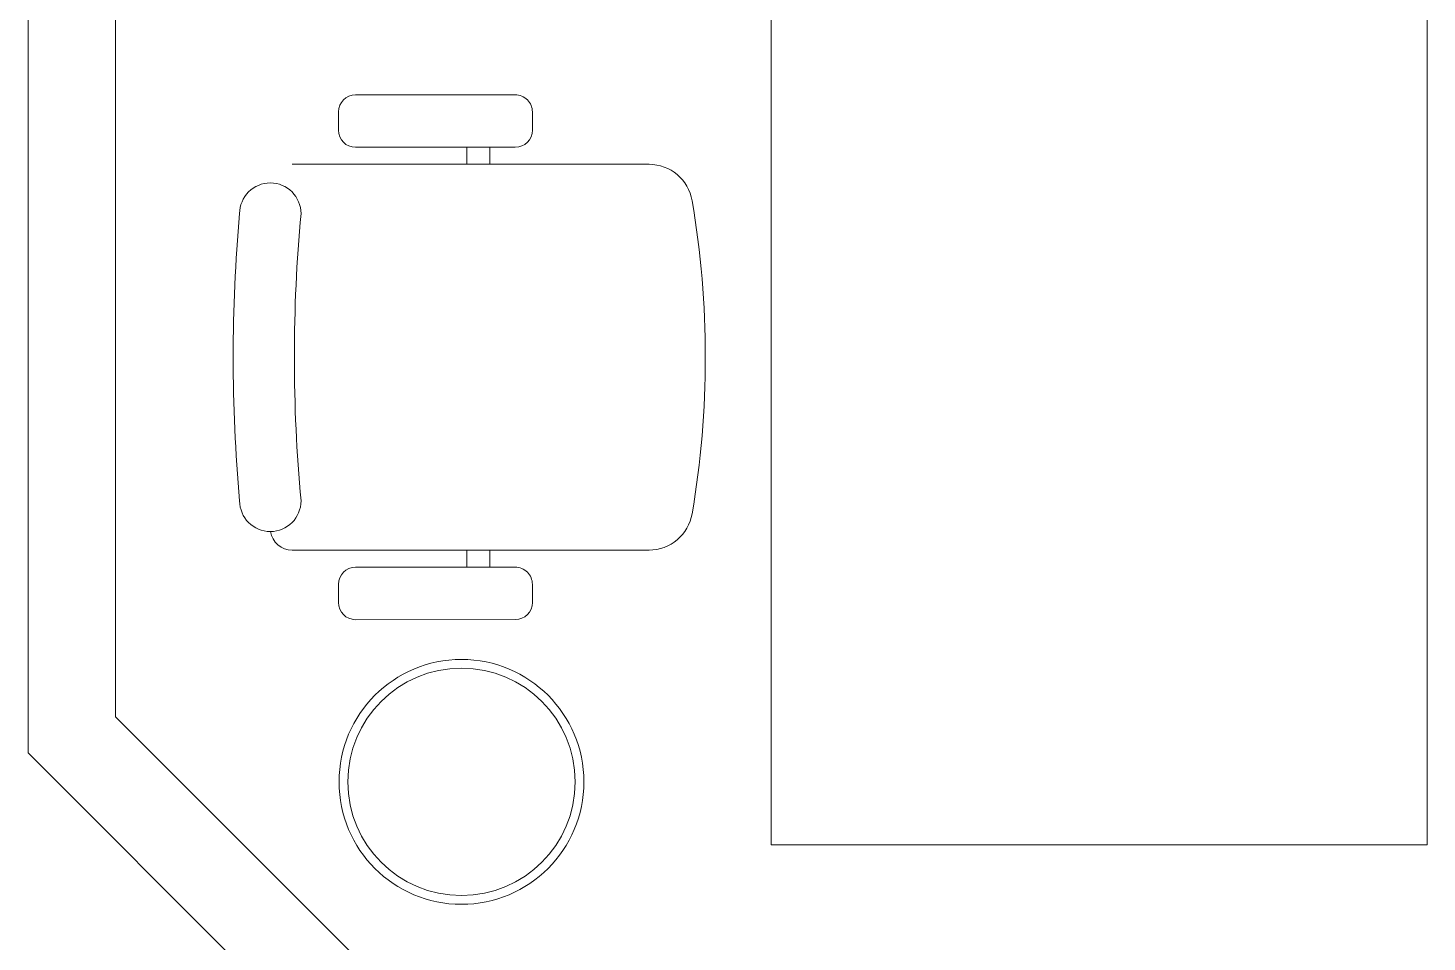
# Model space of a CAD drawing. Header units: millimetres. Extents: x -160614 to 59925, y -157025 to 0.
# Drawn here: x -56922 to -55322, y -102989 to -101944 of the extents above; entities that cross this region are included whole.
import ezdxf

# ---------------------------------------------------------------- set-up
doc = ezdxf.new("R2010")
doc.units = ezdxf.units.MM
doc.header["$LTSCALE"] = 8
doc.layers.get('0').update_dxf_attribs({"color": 9, "lineweight": 5})
for name, color, linetype, lineweight in [('72_EGR_EQP_TAG', 9, 'Continuous', 5), ('LOADING', 9, 'Continuous', 5), ('NEW Wall', 9, 'Continuous', 5), ('Walls', 9, 'Continuous', 5)]:
    doc.layers.add(name, color=color, linetype=linetype, lineweight=lineweight)
doc.layers.get('0').off()
doc.layers.get('0').freeze()

# ---------------------------------------------------------------- blocks, each defined once
blk = doc.blocks.new('WM00001-P')
at = {"layer": 'LOADING'}
for radius in [0.14, 0.13]:
    blk.add_circle((0, 0), radius, dxfattribs=at)
blk = doc.blocks.new('*X17')
for p, q in [((5, 3), (5, 3)), ((5, 3), (5, 3)), ((5, 3), (5, 3)), ((5, 3), (5, 3)), ((5, 3), (5, 3)), ((5, 3), (5, 3)), ((5, 3), (5, 3)), ((5, 3), (5, 3)), ((5, 3), (5, 3)), ((5, 3), (5, 3)), ((5, 3), (5, 3)), ((5, 3), (5, 3)), ((5, 3), (5, 3)), ((5, 3), (5, 3)), ((5, 3), (5, 3)), ((5, 3), (5, 3)), ((5, 3), (5, 3)), ((5, 3), (5, 3)), ((5, 3), (5, 3)), ((5, 3), (5, 3)), ((5, 3), (5, 3)), ((5, 3), (5, 3)), ((5, 3), (5, 3)), ((5, 3), (5, 3)), ((5, 3), (5, 3)), ((5, 3), (5, 3)), ((5, 3), (5, 3)), ((5, 3), (5, 3)), ((5, 3), (5, 3)), ((5, 3), (5, 3)), ((5, 3), (5, 3)), ((5, 3), (5, 3)), ((5, 3), (5, 3)), ((5, 3), (5, 3)), ((5, 3), (5, 3)), ((5, 3), (5, 3)), ((5, 3), (5, 3)), ((5, 3), (5, 3)), ((5, 3), (5, 3)), ((5, 3), (5, 3)), ((5, 3), (5, 3)), ((5, 3), (5, 3)), ((5, 3), (5, 3)), ((5, 3), (5, 3)), ((5, 3), (5, 3)), ((5, 3), (5, 3)), ((5, 3), (5, 3)), ((5, 3), (5, 3)), ((5, 3), (5, 3)), ((5, 3), (5, 3)), ((5, 3), (5, 3)), ((5, 3), (5, 3)), ((5, 3), (5, 3)), ((5, 3), (5, 3)), ((5, 3), (5, 3)), ((5, 3), (5, 3)), ((5, 3), (5, 3)), ((5, 3), (5, 3)), ((5, 3), (5, 3)), ((5, 3), (5, 3)), ((5, 3), (5, 3)), ((5, 3), (5, 3)), ((5, 3), (5, 3)), ((5, 3), (5, 3)), ((5, 3), (5, 3)), ((5, 3), (5, 3)), ((6, 3), (5, 3)), ((5, 3), (5, 3)), ((6, 3), (5, 3)), ((5, 3), (5, 3)), ((6, 3), (5, 3)), ((5, 3), (5, 3)), ((6, 3), (5, 3)), ((5, 3), (5, 3)), ((5, 3), (5, 3)), ((5, 3), (5, 3)), ((5, 3), (5, 3)), ((5, 3), (5, 3)), ((5, 3), (5, 3)), ((5, 3), (5, 3)), ((5, 3), (5, 3)), ((5, 3), (5, 3)), ((5, 3), (5, 3)), ((5, 3), (5, 3)), ((5, 3), (5, 3)), ((5, 3), (5, 3)), ((5, 3), (5, 3)), ((5, 3), (5, 3)), ((5, 3), (5, 3)), ((5, 3), (5, 3)), ((5, 3), (5, 3)), ((5, 3), (5, 3)), ((5, 3), (5, 3)), ((5, 3), (5, 3)), ((5, 3), (5, 3)), ((5, 3), (5, 3)), ((6, 3), (6, 3)), ((6, 3), (6, 3)), ((6, 3), (6, 3)), ((6, 3), (6, 3)), ((6, 3), (6, 3)), ((6, 3), (6, 3)), ((6, 3), (6, 3)), ((6, 3), (6, 3)), ((6, 3), (6, 3)), ((6, 3), (6, 3)), ((6, 3), (6, 3)), ((6, 3), (6, 3)), ((6, 3), (6, 3)), ((6, 3), (6, 3)), ((6, 3), (6, 3)), ((6, 3), (6, 3)), ((6, 3), (6, 3)), ((6, 3), (6, 3)), ((6, 3), (6, 3)), ((6, 3), (6, 3)), ((6, 3), (6, 3)), ((6, 3), (6, 3)), ((6, 3), (6, 3)), ((6, 3), (6, 3)), ((6, 3), (6, 3)), ((6, 3), (6, 3)), ((6, 3), (6, 3)), ((6, 3), (6, 3)), ((6, 3), (6, 3)), ((6, 3), (6, 3)), ((6, 3), (6, 3)), ((6, 3), (6, 3)), ((6, 3), (6, 3)), ((6, 3), (6, 3)), ((6, 3), (6, 3)), ((6, 3), (6, 3)), ((6, 3), (6, 3)), ((6, 3), (6, 3)), ((6, 3), (6, 3)), ((6, 3), (6, 3)), ((6, 3), (6, 3)), ((6, 3), (6, 3)), ((6, 3), (6, 3)), ((6, 3), (6, 3)), ((6, 3), (6, 3)), ((6, 3), (6, 3)), ((6, 3), (6, 3)), ((6, 3), (6, 3)), ((6, 3), (6, 3)), ((6, 3), (6, 3)), ((6, 3), (6, 3)), ((6, 3), (6, 3)), ((6, 3), (6, 3)), ((6, 3), (6, 3)), ((6, 3), (6, 3)), ((6, 3), (6, 3)), ((6, 3), (6, 3)), ((6, 3), (6, 3)), ((6, 3), (6, 3)), ((6, 3), (6, 3)), ((6, 3), (6, 3)), ((6, 3), (6, 3)), ((6, 3), (6, 3)), ((6, 3), (6, 3)), ((6, 3), (6, 3)), ((6, 3), (6, 3)), ((6, 3), (6, 3)), ((6, 3), (6, 3)), ((6, 3), (6, 3)), ((6, 3), (6, 3)), ((6, 3), (6, 3)), ((6, 3), (6, 3)), ((6, 3), (6, 3)), ((6, 3), (6, 3)), ((6, 3), (6, 3)), ((6, 3), (6, 3)), ((6, 3), (6, 3)), ((6, 3), (6, 3)), ((6, 3), (6, 3)), ((6, 3), (6, 3)), ((6, 3), (6, 3)), ((6, 3), (6, 3)), ((6, 3), (6, 3)), ((6, 3), (6, 3)), ((6, 3), (6, 3)), ((6, 3), (6, 3)), ((6, 3), (6, 3)), ((6, 3), (6, 3)), ((6, 3), (6, 3)), ((6, 3), (6, 3)), ((6, 3), (6, 3)), ((6, 3), (6, 3)), ((6, 3), (6, 3)), ((6, 3), (6, 3)), ((6, 3), (6, 3)), ((6, 3), (6, 3)), ((6, 3), (6, 3)), ((6, 3), (6, 3)), ((6, 3), (6, 3)), ((6, 3), (6, 3)), ((6, 3), (6, 3)), ((6, 3), (6, 3)), ((6, 3), (6, 3)), ((6, 3), (6, 3)), ((6, 3), (6, 3)), ((6, 3), (6, 3)), ((6, 3), (6, 3)), ((6, 3), (6, 3)), ((6, 3), (6, 3)), ((6, 3), (6, 3)), ((6, 3), (6, 3)), ((6, 3), (6, 3)), ((6, 3), (6, 3)), ((6, 3), (6, 3)), ((6, 3), (6, 3)), ((6, 3), (6, 3)), ((6, 3), (6, 3)), ((6, 3), (6, 3)), ((6, 3), (6, 3)), ((6, 3), (6, 3)), ((6, 3), (6, 3)), ((6, 3), (6, 3)), ((6, 3), (6, 3)), ((6, 3), (6, 3)), ((6, 3), (6, 3)), ((6, 3), (6, 3)), ((6, 3), (6, 3)), ((6, 3), (6, 3)), ((6, 3), (6, 3)), ((6, 3), (6, 3)), ((6, 3), (6, 3)), ((6, 3), (6, 3)), ((6, 3), (6, 3)), ((6, 3), (6, 3)), ((6, 3), (6, 3)), ((6, 3), (6, 3)), ((6, 3), (6, 3)), ((6, 3), (6, 3)), ((6, 3), (6, 3)), ((6, 3), (6, 3)), ((6, 3), (6, 3)), ((6, 3), (6, 3)), ((6, 3), (6, 3)), ((6, 3), (6, 3)), ((6, 3), (6, 3)), ((6, 3), (6, 3)), ((6, 3), (6, 3)), ((6, 3), (6, 3)), ((6, 3), (6, 3)), ((6, 3), (6, 3)), ((6, 3), (6, 3)), ((6, 3), (6, 3)), ((6, 3), (6, 3)), ((6, 3), (6, 3)), ((6, 3), (6, 3)), ((6, 3), (6, 3)), ((6, 3), (6, 3)), ((6, 3), (6, 3)), ((6, 3), (6, 3)), ((6, 3), (6, 3)), ((6, 3), (6, 3)), ((6, 3), (6, 3)), ((6, 3), (6, 3)), ((6, 3), (6, 3)), ((6, 3), (6, 3)), ((6, 3), (6, 3)), ((6, 3), (6, 3)), ((6, 3), (6, 3)), ((6, 3), (6, 3)), ((6, 3), (6, 3)), ((6, 3), (6, 3)), ((6, 3), (6, 3)), ((6, 3), (6, 3)), ((6, 3), (6, 3)), ((6, 3), (6, 3)), ((6, 3), (6, 3)), ((6, 3), (6, 3)), ((6, 3), (6, 3)), ((6, 3), (6, 3)), ((6, 3), (6, 3)), ((6, 3), (6, 3)), ((6, 3), (6, 3)), ((6, 3), (6, 3)), ((6, 3), (6, 3)), ((6, 3), (6, 3)), ((6, 3), (6, 3)), ((6, 3), (6, 3)), ((6, 3), (6, 3)), ((6, 3), (6, 3)), ((6, 3), (6, 3)), ((6, 3), (6, 3)), ((6, 3), (6, 3)), ((6, 3), (6, 3)), ((6, 3), (6, 3)), ((6, 3), (6, 3)), ((6, 3), (6, 3)), ((6, 3), (6, 3)), ((6, 3), (6, 3)), ((6, 3), (6, 3)), ((6, 3), (6, 3)), ((6, 3), (6, 3)), ((6, 3), (6, 3)), ((6, 3), (6, 3)), ((6, 3), (6, 3)), ((6, 3), (5, 3)), ((6, 3), (5, 3)), ((6, 3), (5, 3)), ((6, 3), (5, 3)), ((6, 3), (5, 3)), ((6, 3), (6, 3)), ((6, 3), (6, 3)), ((6, 3), (6, 3)), ((6, 3), (6, 3)), ((6, 3), (6, 3)), ((6, 3), (6, 3)), ((6, 3), (6, 3)), ((6, 3), (6, 3)), ((6, 3), (6, 3)), ((6, 3), (6, 3)), ((6, 3), (6, 3)), ((6, 3), (6, 3)), ((6, 3), (6, 3)), ((6, 3), (6, 3)), ((6, 3), (6, 3)), ((6, 3), (6, 3)), ((6, 3), (6, 3)), ((6, 3), (6, 3)), ((6, 3), (6, 3)), ((6, 3), (6, 3)), ((6, 3), (6, 3)), ((6, 3), (6, 3)), ((6, 3), (6, 3)), ((6, 3), (6, 3)), ((6, 3), (6, 3)), ((6, 3), (6, 3)), ((6, 3), (6, 3)), ((6, 3), (6, 3)), ((6, 3), (6, 3)), ((6, 3), (6, 3)), ((6, 3), (6, 3)), ((6, 3), (6, 3)), ((6, 3), (6, 3)), ((6, 3), (6, 3)), ((6, 3), (6, 3)), ((6, 3), (6, 3)), ((6, 3), (6, 3)), ((6, 3), (6, 3)), ((6, 3), (6, 3)), ((6, 3), (6, 3)), ((6, 3), (6, 3)), ((6, 3), (6, 3)), ((6, 3), (6, 3)), ((6, 3), (6, 3)), ((6, 3), (6, 3)), ((6, 3), (6, 3)), ((6, 3), (6, 3)), ((6, 3), (6, 3)), ((6, 3), (6, 3)), ((6, 3), (6, 3)), ((6, 3), (6, 3)), ((6, 3), (6, 3)), ((6, 3), (6, 3)), ((6, 3), (6, 3)), ((6, 3), (6, 3)), ((6, 3), (6, 3)), ((6, 3), (6, 3)), ((6, 3), (6, 3)), ((6, 3), (6, 3)), ((6, 3), (6, 3)), ((6, 3), (6, 3)), ((6, 3), (6, 3)), ((6, 3), (6, 3)), ((6, 3), (6, 3)), ((6, 3), (6, 3)), ((6, 3), (6, 3)), ((6, 3), (6, 3)), ((6, 3), (6, 3)), ((6, 3), (6, 3)), ((6, 3), (6, 3)), ((6, 3), (6, 3)), ((6, 3), (6, 3)), ((6, 3), (6, 3)), ((6, 3), (6, 3)), ((6, 3), (6, 3)), ((6, 3), (6, 3)), ((6, 3), (6, 3)), ((6, 3), (6, 3)), ((6, 3), (6, 3)), ((6, 3), (6, 3)), ((6, 3), (6, 3)), ((6, 3), (6, 3)), ((6, 3), (6, 3)), ((6, 3), (6, 3)), ((6, 3), (6, 3)), ((6, 3), (6, 3)), ((6, 3), (6, 3)), ((6, 3), (6, 3)), ((6, 3), (6, 3)), ((6, 3), (6, 3)), ((6, 3), (6, 3)), ((6, 3), (6, 3)), ((6, 3), (6, 3)), ((6, 3), (6, 3)), ((6, 3), (6, 3)), ((6, 3), (6, 3)), ((6, 3), (6, 3)), ((6, 3), (6, 3)), ((6, 3), (6, 3)), ((6, 3), (6, 3)), ((6, 3), (6, 3)), ((6, 3), (6, 3)), ((6, 3), (6, 3)), ((6, 3), (6, 3)), ((6, 3), (6, 3)), ((6, 3), (6, 3)), ((6, 3), (6, 3)), ((6, 3), (6, 3)), ((6, 3), (6, 3)), ((6, 3), (6, 3)), ((6, 3), (6, 3)), ((6, 3), (6, 3)), ((6, 3), (6, 3)), ((6, 3), (6, 3)), ((6, 3), (6, 3)), ((6, 3), (6, 3)), ((6, 3), (6, 3)), ((6, 3), (6, 3)), ((6, 3), (6, 3)), ((6, 3), (6, 3)), ((6, 3), (6, 3)), ((6, 3), (6, 3)), ((6, 3), (6, 3)), ((6, 3), (6, 3)), ((6, 3), (6, 3)), ((6, 3), (6, 3)), ((6, 3), (6, 3)), ((6, 3), (6, 3)), ((6, 3), (6, 3)), ((6, 3), (6, 3)), ((6, 3), (6, 3)), ((6, 3), (6, 3)), ((6, 3), (6, 3)), ((6, 3), (6, 3)), ((6, 3), (6, 3)), ((6, 3), (6, 3)), ((6, 3), (6, 3)), ((6, 3), (6, 3)), ((6, 3), (6, 3)), ((6, 3), (6, 3)), ((6, 3), (6, 3)), ((6, 3), (6, 3)), ((6, 3), (6, 3)), ((6, 3), (6, 3)), ((6, 3), (6, 3)), ((6, 3), (6, 3)), ((6, 3), (6, 3)), ((6, 3), (6, 3)), ((6, 3), (6, 3)), ((6, 3), (6, 3)), ((6, 3), (6, 3)), ((6, 3), (6, 3)), ((6, 3), (6, 3)), ((6, 3), (6, 3)), ((6, 3), (6, 3)), ((6, 3), (6, 3)), ((6, 3), (6, 3)), ((6, 3), (6, 3)), ((6, 3), (6, 3)), ((6, 3), (6, 3)), ((6, 3), (6, 3)), ((6, 3), (6, 3)), ((6, 3), (6, 3)), ((6, 3), (6, 3)), ((6, 3), (6, 3)), ((6, 3), (6, 3)), ((6, 3), (6, 3)), ((6, 3), (6, 3)), ((6, 3), (6, 3)), ((6, 3), (6, 3)), ((6, 3), (6, 3)), ((6, 3), (6, 3)), ((6, 3), (6, 3)), ((6, 3), (6, 3)), ((6, 3), (6, 3)), ((6, 3), (6, 3)), ((6, 3), (6, 3)), ((6, 3), (6, 3)), ((6, 3), (6, 3)), ((6, 3), (6, 3)), ((6, 3), (6, 3)), ((6, 3), (6, 3)), ((6, 3), (6, 3)), ((6, 3), (6, 3)), ((6, 3), (6, 3)), ((6, 3), (6, 3)), ((6, 3), (6, 3)), ((6, 3), (6, 3)), ((6, 3), (6, 3)), ((6, 3), (6, 3)), ((6, 3), (6, 3)), ((6, 3), (6, 3)), ((6, 3), (6, 3)), ((6, 3), (6, 3)), ((6, 3), (6, 3)), ((6, 3), (6, 3)), ((6, 3), (6, 3)), ((6, 3), (6, 3)), ((6, 3), (6, 3)), ((6, 3), (6, 3)), ((6, 3), (6, 3)), ((6, 3), (6, 3)), ((6, 3), (6, 3)), ((6, 3), (6, 3)), ((6, 3), (6, 3)), ((6, 3), (6, 3)), ((6, 3), (6, 3)), ((6, 3), (6, 3)), ((6, 3), (6, 3)), ((6, 3), (6, 3)), ((6, 3), (6, 3)), ((6, 3), (6, 3)), ((6, 3), (6, 3)), ((6, 3), (6, 3)), ((6, 3), (6, 3)), ((6, 3), (6, 3)), ((6, 3), (6, 3)), ((6, 3), (6, 3)), ((6, 3), (6, 3)), ((6, 3), (6, 3)), ((6, 3), (6, 3)), ((6, 3), (6, 3)), ((6, 3), (6, 3)), ((6, 3), (6, 3)), ((6, 3), (6, 3)), ((6, 3), (6, 3)), ((6, 3), (6, 3)), ((6, 3), (6, 3)), ((6, 3), (6, 3)), ((6, 3), (6, 3)), ((6, 3), (6, 3)), ((6, 3), (6, 3)), ((6, 3), (6, 3)), ((6, 3), (6, 3)), ((6, 3), (6, 3)), ((6, 3), (6, 3)), ((6, 3), (6, 3)), ((6, 3), (6, 3)), ((6, 3), (6, 3)), ((6, 3), (6, 3)), ((6, 3), (6, 3)), ((6, 3), (6, 3)), ((6, 3), (6, 3)), ((6, 3), (6, 3)), ((6, 3), (6, 3)), ((6, 3), (6, 3)), ((6, 3), (6, 3)), ((6, 3), (6, 3)), ((6, 3), (6, 3)), ((6, 3), (6, 3)), ((6, 3), (6, 3)), ((6, 3), (6, 3)), ((6, 3), (6, 3)), ((6, 3), (6, 3)), ((6, 3), (6, 3)), ((6, 3), (6, 3)), ((6, 3), (6, 3)), ((6, 3), (6, 3)), ((6, 3), (6, 3)), ((6, 3), (6, 3)), ((6, 3), (6, 3)), ((6, 3), (6, 3)), ((6, 3), (6, 3)), ((6, 3), (6, 3)), ((6, 3), (6, 3)), ((6, 3), (6, 3)), ((6, 3), (6, 3)), ((6, 3), (6, 3)), ((6, 3), (6, 3)), ((6, 3), (6, 3)), ((6, 3), (6, 3)), ((6, 3), (6, 3)), ((6, 3), (6, 3)), ((6, 3), (6, 3)), ((6, 3), (6, 3)), ((6, 3), (6, 3)), ((6, 3), (6, 3)), ((6, 3), (6, 3)), ((6, 3), (6, 3)), ((6, 3), (6, 3)), ((6, 3), (6, 3)), ((6, 3), (6, 3)), ((6, 3), (6, 3)), ((6, 3), (6, 3)), ((6, 3), (6, 3)), ((6, 3), (6, 3)), ((6, 3), (6, 3)), ((6, 3), (6, 3)), ((6, 3), (6, 3)), ((6, 3), (6, 3)), ((6, 3), (6, 3)), ((6, 3), (6, 3)), ((6, 3), (6, 3)), ((6, 3), (6, 3)), ((6, 3), (6, 3)), ((6, 3), (6, 3)), ((6, 3), (6, 3)), ((6, 3), (6, 3)), ((6, 3), (6, 3)), ((6, 3), (6, 3)), ((6, 3), (6, 3)), ((6, 3), (6, 3)), ((6, 3), (6, 3)), ((6, 3), (6, 3)), ((6, 3), (6, 3)), ((6, 3), (6, 3)), ((6, 3), (6, 3)), ((6, 3), (6, 3)), ((6, 3), (6, 3)), ((6, 3), (6, 3)), ((6, 3), (6, 3)), ((6, 3), (6, 3)), ((6, 3), (6, 3)), ((6, 3), (6, 3)), ((6, 3), (6, 3)), ((6, 3), (6, 3)), ((6, 3), (6, 3))]:
    blk.add_line(p, q)
blk = doc.blocks.new('*X18')
for p, q in [((13, 1), (13, 1)), ((13, 1), (13, 1)), ((13, 1), (13, 1)), ((13, 1), (13, 1)), ((13, 1), (13, 1)), ((13, 1), (13, 1)), ((13, 1), (13, 1)), ((13, 1), (13, 1)), ((13, 1), (13, 1)), ((13, 1), (13, 1)), ((13, 1), (13, 1)), ((13, 1), (13, 1)), ((13, 1), (13, 1)), ((13, 1), (13, 1)), ((13, 1), (13, 1)), ((13, 1), (14, 1)), ((13, 1), (14, 1)), ((13, 1), (14, 1)), ((13, 1), (13, 1)), ((13, 1), (13, 1)), ((13, 1), (13, 1)), ((13, 1), (13, 1)), ((13, 1), (13, 1)), ((13, 1), (13, 1)), ((13, 1), (13, 1)), ((13, 1), (13, 1)), ((13, 1), (13, 1)), ((13, 1), (13, 1)), ((13, 1), (13, 1)), ((13, 1), (13, 1)), ((13, 1), (13, 1)), ((13, 1), (13, 1)), ((13, 1), (13, 1)), ((13, 1), (13, 1)), ((13, 1), (13, 1)), ((13, 1), (13, 1)), ((13, 1), (13, 1)), ((13, 1), (13, 1)), ((13, 1), (13, 1)), ((13, 1), (13, 1)), ((13, 1), (13, 1)), ((13, 1), (13, 1)), ((13, 1), (13, 1)), ((13, 1), (13, 1)), ((13, 1), (13, 1)), ((13, 1), (13, 1)), ((13, 1), (13, 1)), ((13, 1), (13, 1)), ((13, 1), (13, 1)), ((13, 1), (13, 1)), ((13, 1), (13, 1)), ((13, 1), (13, 1)), ((13, 1), (13, 1)), ((13, 1), (13, 1)), ((13, 1), (13, 1)), ((13, 1), (13, 1)), ((13, 1), (13, 1)), ((13, 1), (13, 1)), ((13, 1), (13, 1)), ((13, 1), (13, 1)), ((13, 1), (13, 1)), ((13, 1), (13, 1)), ((13, 1), (13, 1)), ((13, 1), (13, 1)), ((13, 1), (13, 1)), ((13, 1), (13, 1)), ((13, 1), (13, 1)), ((13, 1), (13, 1)), ((13, 1), (13, 1)), ((13, 1), (13, 1)), ((13, 1), (13, 1)), ((13, 1), (13, 1)), ((13, 1), (13, 1)), ((13, 1), (13, 1)), ((13, 1), (13, 1)), ((13, 1), (13, 1)), ((13, 1), (13, 1)), ((13, 1), (13, 1)), ((13, 1), (13, 1)), ((13, 1), (13, 1)), ((13, 1), (13, 1)), ((13, 1), (13, 1)), ((13, 1), (13, 1)), ((13, 1), (13, 1)), ((13, 1), (13, 1)), ((13, 1), (13, 1)), ((13, 1), (13, 1)), ((13, 1), (13, 1)), ((13, 1), (13, 1)), ((13, 1), (13, 1)), ((13, 1), (13, 1)), ((13, 1), (13, 1)), ((13, 1), (13, 1)), ((13, 1), (13, 1)), ((13, 1), (13, 1)), ((13, 1), (13, 1)), ((13, 1), (13, 1)), ((13, 1), (13, 1)), ((13, 1), (13, 1)), ((13, 1), (13, 1)), ((13, 1), (13, 1)), ((13, 1), (13, 1)), ((13, 1), (13, 1)), ((13, 1), (13, 1)), ((13, 1), (13, 1)), ((13, 1), (13, 1)), ((13, 1), (13, 1)), ((13, 1), (13, 1)), ((13, 1), (13, 1)), ((13, 1), (13, 1)), ((13, 1), (13, 1)), ((13, 1), (13, 1)), ((13, 1), (13, 1)), ((13, 1), (13, 1)), ((13, 1), (13, 1)), ((13, 1), (13, 1)), ((13, 1), (13, 1)), ((13, 1), (13, 1)), ((13, 1), (13, 1)), ((13, 1), (13, 1)), ((13, 1), (13, 1)), ((13, 1), (13, 1)), ((13, 1), (13, 1)), ((13, 1), (14, 1)), ((13, 0), (13, 0)), ((13, 0), (13, 0)), ((13, 0), (13, 0)), ((13, 0), (13, 0)), ((13, 0), (13, 0)), ((13, 0), (13, 0)), ((13, 0), (13, 0)), ((13, 0), (13, 0)), ((13, 0), (13, 0)), ((13, 0), (13, 0)), ((13, 0), (13, 0)), ((13, 0), (13, 0)), ((13, 0), (13, 0)), ((13, 0), (13, 0)), ((13, 0), (13, 0)), ((13, 0), (13, 0)), ((13, 0), (13, 0)), ((13, 0), (13, 0)), ((13, 0), (13, 0)), ((13, 0), (13, 0)), ((13, 0), (13, 0)), ((13, 0), (13, 0)), ((13, 0), (13, 0)), ((13, 0), (13, 0)), ((13, 0), (13, 0)), ((13, 0), (13, 0)), ((13, 0), (13, 0)), ((13, 0), (13, 0)), ((13, 0), (13, 0)), ((13, 0), (13, 0)), ((13, 0), (13, 0)), ((13, 0), (13, 0)), ((13, 0), (13, 0)), ((13, 0), (13, 0)), ((13, 0), (13, 0)), ((13, 0), (13, 0)), ((13, 0), (13, 0)), ((13, 0), (13, 0)), ((13, 0), (13, 0)), ((13, 0), (13, 0)), ((13, 0), (13, 0)), ((13, 0), (13, 0)), ((13, 0), (13, 0)), ((13, 0), (13, 0)), ((13, 0), (13, 0)), ((13, 0), (13, 0)), ((13, 0), (13, 0)), ((13, 0), (13, 0)), ((13, 0), (14, 0)), ((13, 0), (14, 0)), ((13, 0), (13, 0)), ((13, 0), (14, 0)), ((14, 1), (14, 1)), ((14, 1), (14, 1)), ((14, 1), (14, 1)), ((14, 1), (14, 1)), ((14, 1), (14, 1)), ((14, 1), (14, 1)), ((14, 1), (14, 1)), ((14, 1), (14, 1)), ((14, 1), (14, 1)), ((14, 1), (14, 1)), ((14, 1), (14, 1)), ((14, 1), (14, 1)), ((14, 1), (14, 1)), ((14, 1), (14, 1)), ((14, 1), (14, 1)), ((14, 1), (14, 1)), ((14, 1), (14, 1)), ((14, 1), (14, 1)), ((14, 1), (14, 1)), ((14, 1), (14, 1)), ((14, 1), (14, 1)), ((14, 1), (14, 1)), ((14, 1), (14, 1)), ((14, 1), (14, 1)), ((14, 1), (14, 1)), ((14, 1), (14, 1)), ((14, 1), (14, 1)), ((14, 1), (14, 1)), ((14, 1), (14, 1)), ((14, 1), (14, 1)), ((14, 1), (14, 1)), ((14, 1), (14, 1)), ((14, 1), (14, 1)), ((14, 1), (14, 1)), ((14, 1), (14, 1)), ((14, 1), (14, 1)), ((14, 1), (14, 1)), ((14, 1), (14, 1)), ((14, 1), (14, 1)), ((14, 1), (14, 1)), ((14, 1), (14, 1)), ((14, 1), (14, 1)), ((14, 1), (14, 1)), ((14, 1), (14, 1)), ((14, 1), (14, 1)), ((14, 1), (14, 1)), ((14, 1), (14, 1)), ((14, 1), (14, 1)), ((14, 1), (14, 1)), ((14, 1), (14, 1)), ((14, 1), (14, 1)), ((14, 1), (14, 1)), ((14, 1), (14, 1)), ((14, 1), (14, 1)), ((14, 1), (14, 1)), ((14, 1), (14, 1)), ((14, 1), (14, 1)), ((14, 1), (14, 1)), ((14, 1), (14, 1)), ((14, 1), (14, 1)), ((14, 1), (14, 1)), ((14, 1), (14, 1)), ((14, 1), (14, 1)), ((14, 1), (14, 1)), ((14, 1), (14, 1)), ((14, 1), (14, 1)), ((14, 1), (14, 1)), ((14, 1), (14, 1)), ((14, 1), (14, 1)), ((14, 1), (14, 1)), ((14, 1), (14, 1)), ((14, 1), (14, 1)), ((14, 1), (14, 1)), ((14, 1), (14, 1)), ((14, 1), (14, 1)), ((14, 1), (14, 1)), ((14, 1), (14, 1)), ((14, 1), (14, 1)), ((14, 1), (14, 1)), ((14, 1), (14, 1)), ((14, 1), (14, 1)), ((14, 1), (14, 1)), ((14, 1), (14, 1)), ((14, 1), (14, 1)), ((14, 1), (14, 1)), ((14, 1), (14, 1)), ((14, 1), (14, 1)), ((14, 1), (14, 1)), ((14, 1), (14, 1)), ((14, 1), (14, 1)), ((14, 1), (14, 1)), ((14, 1), (14, 1)), ((14, 1), (14, 1)), ((14, 1), (14, 1)), ((14, 0), (14, 0)), ((14, 0), (14, 0)), ((14, 0), (14, 0)), ((14, 0), (14, 0)), ((14, 0), (14, 0)), ((14, 0), (14, 0)), ((14, 0), (14, 0)), ((14, 0), (14, 0)), ((14, 0), (14, 0)), ((14, 0), (14, 0)), ((14, 0), (14, 0)), ((14, 0), (14, 0)), ((14, 0), (14, 0)), ((14, 0), (14, 0)), ((14, 0), (14, 0)), ((14, 0), (14, 0)), ((14, 0), (14, 0)), ((14, 0), (14, 0)), ((14, 0), (14, 0)), ((14, 0), (14, 0)), ((14, 0), (14, 0)), ((14, 0), (14, 0)), ((14, 0), (14, 0)), ((14, 0), (14, 0)), ((14, 0), (14, 0)), ((14, 0), (14, 0)), ((14, 0), (14, 0)), ((14, 0), (14, 0)), ((14, 0), (14, 0)), ((14, 0), (14, 0)), ((14, 0), (14, 0)), ((14, 0), (14, 0)), ((14, 0), (14, 0)), ((14, 0), (14, 0)), ((14, 0), (14, 0)), ((14, 0), (14, 0)), ((14, 0), (14, 0)), ((14, 0), (14, 0)), ((14, 0), (14, 0)), ((14, 0), (14, 0)), ((14, 0), (14, 0)), ((14, 0), (14, 0)), ((14, 0), (14, 0)), ((14, 0), (14, 0)), ((14, 0), (14, 0)), ((14, 0), (14, 0)), ((14, 0), (14, 0)), ((14, 0), (14, 0)), ((13, 0), (13, 0)), ((13, 0), (14, 0)), ((13, 0), (13, 0)), ((13, 0), (14, 0)), ((13, 0), (13, 0)), ((13, 0), (14, 0)), ((13, 0), (13, 0)), ((13, 0), (13, 0)), ((13, 0), (13, 0)), ((13, 0), (13, 0)), ((13, 0), (14, 0)), ((13, 0), (13, 0)), ((13, 0), (14, 0)), ((13, 0), (13, 0)), ((13, 0), (14, 0)), ((13, 0), (13, 0)), ((13, 0), (14, 0)), ((13, 0), (13, 0)), ((13, 0), (14, 0)), ((13, 0), (13, 0)), ((13, 0), (14, 0)), ((13, 0), (13, 0)), ((13, 0), (14, 0)), ((13, 0), (13, 0)), ((13, 0), (13, 0)), ((13, 0), (13, 0)), ((13, 0), (14, 0)), ((13, 0), (13, 0)), ((13, 0), (14, 0)), ((13, 0), (13, 0)), ((13, 0), (14, 0)), ((13, 0), (13, 0)), ((13, 0), (14, 0)), ((13, 0), (13, 0)), ((13, 0), (13, 0)), ((13, 0), (13, 0)), ((13, 0), (13, 0)), ((13, 0), (13, 0)), ((13, 0), (13, 0)), ((13, 0), (13, 0)), ((13, 0), (13, 0)), ((13, 0), (13, 0)), ((13, 0), (13, 0)), ((13, 0), (13, 0)), ((13, 0), (13, 0)), ((13, 0), (13, 0)), ((13, 0), (13, 0)), ((13, 0), (13, 0)), ((13, 0), (13, 0)), ((13, 0), (13, 0)), ((13, 0), (13, 0)), ((13, 0), (13, 0)), ((13, 0), (13, 0)), ((13, 0), (13, 0)), ((13, 0), (13, 0)), ((13, 0), (13, 0)), ((13, 0), (13, 0)), ((13, 0), (13, 0)), ((13, 0), (13, 0)), ((13, 0), (13, 0)), ((13, 0), (13, 0)), ((13, 0), (13, 0)), ((13, 0), (13, 0)), ((13, 0), (13, 0)), ((13, -1), (13, -1)), ((13, -1), (13, -1)), ((13, -1), (13, -1)), ((13, -1), (13, -1)), ((13, -1), (13, -1)), ((13, -1), (14, -1)), ((13, -1), (13, -1)), ((14, 0), (14, 0)), ((14, 0), (14, 0)), ((14, 0), (14, 0)), ((14, 0), (14, 0)), ((14, 0), (14, 0)), ((14, 0), (14, 0)), ((14, 0), (14, 0)), ((14, 0), (14, 0)), ((14, 0), (14, 0)), ((14, 0), (14, 0)), ((14, 0), (14, 0)), ((14, 0), (14, 0)), ((14, 0), (14, 0)), ((14, 0), (14, 0)), ((14, 0), (14, 0)), ((13, 0), (14, 0)), ((14, 0), (14, 0)), ((14, 0), (14, 0)), ((14, 0), (14, 0)), ((14, 0), (14, 0)), ((14, 0), (14, 0)), ((14, 0), (14, 0)), ((14, 0), (14, 0)), ((14, 0), (14, 0)), ((14, 0), (14, 0)), ((14, 0), (14, 0)), ((14, 0), (14, 0)), ((14, 0), (14, 0)), ((14, 0), (14, 0)), ((14, 0), (14, 0)), ((14, 0), (14, 0)), ((14, 0), (14, 0)), ((14, 0), (14, 0)), ((14, 0), (14, 0)), ((14, 0), (14, 0)), ((14, 0), (14, 0)), ((14, 0), (14, 0)), ((14, 0), (14, 0)), ((14, 0), (14, 0)), ((14, 0), (14, 0)), ((14, 0), (14, 0)), ((14, 0), (14, 0)), ((14, 0), (14, 0)), ((14, 0), (14, 0)), ((14, 0), (14, 0)), ((14, 0), (14, 0)), ((14, 0), (14, 0)), ((14, 0), (14, 0)), ((14, 0), (14, 0)), ((14, 0), (14, 0)), ((14, -1), (14, -1)), ((14, -1), (14, -1)), ((14, -1), (14, -1)), ((14, -1), (14, -1)), ((14, -1), (14, -1))]:
    blk.add_line(p, q)
blk = doc.blocks.new('GF21018-P')
for p, q in [((-0.2207, 0.4756), (-0.2207, 0.0675)), ((0.2205, 0.4756), (0.2205, 0.0675)), ((-0.2806, 0.3422), (-0.2598, 0.3422)), ((0.2596, 0.3422), (0.2804, 0.3422)), ((-0.3002, 0.3226), (-0.3002, 0.14)), ((-0.2402, 0.3226), (-0.2402, 0.14)), ((0.24, 0.3226), (0.24, 0.14)), ((0.3, 0.3226), (0.3, 0.14)), ((-0.2402, 0.2937), (-0.2207, 0.2937)), ((0.2205, 0.2937), (0.24, 0.2937)), ((-0.2402, 0.2671), (-0.2207, 0.2671)), ((0.2205, 0.2671), (0.24, 0.2671)), ((-0.2806, 0.1204), (-0.2598, 0.1204)), ((0.2596, 0.1204), (0.2804, 0.1204))]:
    blk.add_line(p, q)
for points in [[(0.24, 0.2937), (0.24, 0.2937), (0.24, 0.2937), (0.24, 0.2937), (0.24, 0.2937), (0.24, 0.2937), (0.24, 0.2937), (0.24, 0.2937), (0.24, 0.2937), (0.24, 0.2937), (0.24, 0.2937), (0.24, 0.2937), (0.24, 0.2937), (0.24, 0.2937), (0.24, 0.2937), (0.24, 0.2937), (0.24, 0.2937), (0.24, 0.2937), (0.24, 0.2937), (0.24, 0.2937), (0.24, 0.2937), (0.24, 0.2937), (0.24, 0.2937), (0.24, 0.2937), (0.24, 0.2937), (0.24, 0.2937), (0.24, 0.2937), (0.24, 0.2937), (0.24, 0.2937), (0.24, 0.2937), (0.24, 0.2937), (0.24, 0.2937), (0.24, 0.2937), (0.24, 0.2937), (0.24, 0.2937), (0.24, 0.2937), (0.24, 0.2937), (0.24, 0.2937), (0.24, 0.2937), (0.24, 0.2937), (0.24, 0.2937), (0.24, 0.2937), (0.24, 0.2937), (0.24, 0.2937), (0.24, 0.2937), (0.24, 0.2937), (0.24, 0.2937), (0.24, 0.2937), (0.24, 0.2937), (0.24, 0.2937), (0.24, 0.2937), (0.24, 0.2937), (0.24, 0.2937), (0.24, 0.2937), (0.24, 0.2937), (0.24, 0.2937), (0.24, 0.2937), (0.24, 0.2937), (0.24, 0.2937), (0.24, 0.2937), (0.24, 0.2937), (0.24, 0.2937), (0.24, 0.2937), (0.24, 0.2937), (0.24, 0.2937), (0.24, 0.2937), (0.24, 0.2937), (0.24, 0.2937), (0.24, 0.2937), (0.24, 0.2937), (0.24, 0.2937), (0.24, 0.2937), (0.24, 0.2937), (0.24, 0.2937), (0.24, 0.2937), (0.24, 0.2937), (0.24, 0.2937), (0.24, 0.2937), (0.24, 0.2937), (0.24, 0.2937), (0.24, 0.2937), (0.24, 0.2937), (0.24, 0.2937), (0.24, 0.2937), (0.24, 0.2937), (0.24, 0.2937), (0.24, 0.2937), (0.24, 0.2937), (0.24, 0.2937), (0.24, 0.2937), (0.24, 0.2937), (0.24, 0.2937), (0.24, 0.2937), (0.24, 0.2937), (0.24, 0.2937), (0.24, 0.2937), (0.24, 0.2937), (0.24, 0.2937), (0.24, 0.2937), (0.24, 0.2937), (0.24, 0.2937), (0.24, 0.2937), (0.24, 0.2937), (0.24, 0.2937), (0.24, 0.2937), (0.24, 0.2937), (0.24, 0.2937), (0.24, 0.2937), (0.24, 0.2937), (0.24, 0.2937), (0.24, 0.2937), (0.24, 0.2937), (0.24, 0.2937), (0.24, 0.2937), (0.24, 0.2937), (0.24, 0.2937), (0.24, 0.2937), (0.24, 0.2937), (0.24, 0.2937), (0.24, 0.2937), (0.24, 0.2937), (0.24, 0.2937), (0.24, 0.2937), (0.24, 0.2937), (0.24, 0.2937), (0.24, 0.2937), (0.24, 0.2937), (0.24, 0.2937), (0.24, 0.2937), (0.24, 0.2937), (0.24, 0.2937), (0.24, 0.2937), (0.24, 0.2937), (0.24, 0.2937), (0.24, 0.2937), (0.24, 0.2937), (0.24, 0.2937), (0.24, 0.2937), (0.24, 0.2937), (0.24, 0.2937), (0.24, 0.2937), (0.24, 0.2937), (0.24, 0.2937), (0.24, 0.2937), (0.24, 0.2937), (0.24, 0.2937), (0.24, 0.2937), (0.24, 0.2937), (0.24, 0.2937), (0.24, 0.2937), (0.24, 0.2937), (0.24, 0.2937), (0.24, 0.2937), (0.24, 0.2937), (0.24, 0.2937), (0.24, 0.2937), (0.24, 0.2937), (0.24, 0.2937), (0.24, 0.2937), (0.24, 0.2937), (0.24, 0.2937), (0.24, 0.2937), (0.24, 0.2937), (0.24, 0.2937), (0.24, 0.2937), (0.24, 0.2937), (0.24, 0.2937), (0.24, 0.2937), (0.24, 0.2937), (0.24, 0.2937), (0.24, 0.2937), (0.24, 0.2937), (0.24, 0.2937), (0.24, 0.2937), (0.24, 0.2937), (0.24, 0.2937), (0.24, 0.2937), (0.24, 0.2937), (0.24, 0.2937), (0.24, 0.2937), (0.24, 0.2937), (0.24, 0.2937), (0.24, 0.2937), (0.24, 0.2937), (0.24, 0.2937), (0.24, 0.2937), (0.24, 0.2937), (0.24, 0.2937), (0.24, 0.2937), (0.24, 0.2937), (0.24, 0.2937), (0.24, 0.2937), (0.24, 0.2937), (0.24, 0.2937), (0.24, 0.2937), (0.24, 0.2937), (0.24, 0.2937), (0.24, 0.2937), (0.24, 0.2937), (0.24, 0.2937), (0.24, 0.2937), (0.24, 0.2937), (0.24, 0.2937), (0.24, 0.2937), (0.24, 0.2937), (0.24, 0.2937), (0.24, 0.2937), (0.24, 0.2937), (0.24, 0.2937), (0.24, 0.2937), (0.24, 0.2937), (0.24, 0.2937), (0.24, 0.2937), (0.24, 0.2937), (0.24, 0.2937), (0.24, 0.2937), (0.24, 0.2937), (0.24, 0.2937), (0.24, 0.2937), (0.24, 0.2937), (0.24, 0.2937), (0.24, 0.2937), (0.24, 0.2937), (0.24, 0.2937), (0.24, 0.2937), (0.24, 0.2937), (0.24, 0.2937), (0.24, 0.2937), (0.24, 0.2937), (0.24, 0.2937), (0.24, 0.2937), (0.24, 0.2937), (0.24, 0.2937), (0.24, 0.2937), (0.24, 0.2937), (0.24, 0.2937), (0.24, 0.2937), (0.24, 0.2937), (0.24, 0.2937), (0.24, 0.2937), (0.24, 0.2937), (0.24, 0.2937), (0.24, 0.2937), (0.24, 0.2937), (0.24, 0.2937), (0.24, 0.2937), (0.24, 0.2937), (0.24, 0.2937), (0.24, 0.2937), (0.24, 0.2937), (0.24, 0.2937), (0.24, 0.2937), (0.24, 0.2937), (0.24, 0.2937), (0.24, 0.2937), (0.24, 0.2937), (0.24, 0.2937), (0.24, 0.2937), (0.24, 0.2937), (0.24, 0.2937), (0.24, 0.2937), (0.24, 0.2937), (0.24, 0.2937), (0.24, 0.2937), (0.24, 0.2937), (0.24, 0.2937), (0.24, 0.2937), (0.24, 0.2937), (0.24, 0.2937), (0.24, 0.2937), (0.24, 0.2937), (0.24, 0.2937), (0.24, 0.2937), (0.24, 0.2937), (0.24, 0.2937), (0.24, 0.2937), (0.24, 0.2937)], [(0.24, 0.2937), (0.24, 0.2937), (0.24, 0.2937), (0.24, 0.2937), (0.24, 0.2937), (0.24, 0.2937), (0.24, 0.2937), (0.24, 0.2937), (0.24, 0.2937), (0.24, 0.2937), (0.24, 0.2937), (0.24, 0.2937), (0.24, 0.2937), (0.24, 0.2937), (0.24, 0.2937), (0.24, 0.2937), (0.24, 0.2937), (0.24, 0.2937), (0.24, 0.2937), (0.24, 0.2937), (0.24, 0.2937), (0.24, 0.2937), (0.24, 0.2937), (0.24, 0.2937), (0.24, 0.2937), (0.24, 0.2937), (0.24, 0.2937), (0.24, 0.2937), (0.24, 0.2937), (0.24, 0.2937), (0.24, 0.2937), (0.24, 0.2937), (0.24, 0.2937), (0.24, 0.2937), (0.24, 0.2937), (0.24, 0.2937), (0.24, 0.2937), (0.24, 0.2937), (0.24, 0.2937), (0.24, 0.2937), (0.24, 0.2937), (0.24, 0.2937), (0.24, 0.2937), (0.24, 0.2937), (0.24, 0.2937), (0.24, 0.2937), (0.24, 0.2937), (0.24, 0.2937), (0.24, 0.2937), (0.24, 0.2937), (0.24, 0.2937), (0.24, 0.2937), (0.24, 0.2937), (0.24, 0.2937), (0.24, 0.2937), (0.24, 0.2937), (0.24, 0.2937), (0.24, 0.2937), (0.24, 0.2937), (0.24, 0.2937), (0.24, 0.2937), (0.24, 0.2937), (0.24, 0.2937), (0.24, 0.2937), (0.24, 0.2937), (0.24, 0.2937), (0.24, 0.2937), (0.24, 0.2937), (0.24, 0.2937), (0.24, 0.2937), (0.24, 0.2937), (0.24, 0.2937), (0.24, 0.2937), (0.24, 0.2937), (0.24, 0.2937), (0.24, 0.2937), (0.24, 0.2937), (0.24, 0.2937), (0.24, 0.2937), (0.24, 0.2937), (0.24, 0.2937), (0.24, 0.2937), (0.24, 0.2937), (0.24, 0.2937), (0.24, 0.2937), (0.24, 0.2937), (0.24, 0.2937), (0.24, 0.2937), (0.24, 0.2937), (0.24, 0.2937), (0.24, 0.2937), (0.24, 0.2937), (0.24, 0.2937), (0.24, 0.2937), (0.24, 0.2937), (0.24, 0.2937), (0.24, 0.2937), (0.24, 0.2937), (0.24, 0.2937), (0.24, 0.2937), (0.24, 0.2937), (0.24, 0.2937), (0.24, 0.2937), (0.24, 0.2937), (0.24, 0.2937), (0.24, 0.2937), (0.24, 0.2937), (0.24, 0.2937), (0.24, 0.2937), (0.24, 0.2937), (0.24, 0.2937), (0.24, 0.2937), (0.24, 0.2937), (0.24, 0.2937), (0.24, 0.2937), (0.24, 0.2937), (0.24, 0.2937), (0.24, 0.2937), (0.24, 0.2937), (0.24, 0.2937), (0.24, 0.2937), (0.24, 0.2937), (0.24, 0.2937), (0.24, 0.2937), (0.24, 0.2937), (0.24, 0.2937), (0.24, 0.2937), (0.24, 0.2937), (0.24, 0.2937), (0.24, 0.2937), (0.24, 0.2937), (0.24, 0.2937), (0.24, 0.2937), (0.24, 0.2937), (0.24, 0.2937), (0.24, 0.2937), (0.24, 0.2937), (0.24, 0.2937), (0.24, 0.2937), (0.24, 0.2937), (0.24, 0.2937), (0.24, 0.2937), (0.24, 0.2937), (0.24, 0.2937), (0.24, 0.2937), (0.24, 0.2937), (0.24, 0.2937), (0.24, 0.2937), (0.24, 0.2937), (0.24, 0.2937), (0.24, 0.2937), (0.24, 0.2937), (0.24, 0.2937), (0.24, 0.2937), (0.24, 0.2937), (0.24, 0.2937), (0.24, 0.2937), (0.24, 0.2937), (0.24, 0.2937), (0.24, 0.2937), (0.24, 0.2937), (0.24, 0.2937), (0.24, 0.2937), (0.24, 0.2937), (0.24, 0.2937), (0.24, 0.2937), (0.24, 0.2937), (0.24, 0.2937), (0.24, 0.2937), (0.24, 0.2937), (0.24, 0.2937), (0.24, 0.2937), (0.24, 0.2937), (0.24, 0.2937), (0.24, 0.2937), (0.24, 0.2937), (0.24, 0.2937), (0.24, 0.2937), (0.24, 0.2937), (0.24, 0.2937), (0.24, 0.2937), (0.24, 0.2937), (0.24, 0.2937), (0.24, 0.2937), (0.24, 0.2937), (0.24, 0.2937), (0.24, 0.2937), (0.24, 0.2937), (0.24, 0.2937), (0.24, 0.2937), (0.24, 0.2937), (0.24, 0.2937), (0.24, 0.2937), (0.24, 0.2937), (0.24, 0.2937), (0.24, 0.2937), (0.24, 0.2937), (0.24, 0.2937), (0.24, 0.2937), (0.24, 0.2937), (0.24, 0.2937), (0.24, 0.2937), (0.24, 0.2937), (0.24, 0.2937), (0.24, 0.2937), (0.24, 0.2937), (0.24, 0.2937), (0.24, 0.2937), (0.24, 0.2937), (0.24, 0.2937), (0.24, 0.2937), (0.24, 0.2937), (0.24, 0.2937), (0.24, 0.2937), (0.24, 0.2937), (0.24, 0.2937), (0.24, 0.2937), (0.24, 0.2937), (0.24, 0.2937)], [(0.24, 0.2937), (0.24, 0.2937), (0.24, 0.2937), (0.24, 0.2937), (0.24, 0.2937), (0.24, 0.2937), (0.24, 0.2937), (0.24, 0.2937), (0.24, 0.2937), (0.24, 0.2937), (0.24, 0.2937), (0.24, 0.2937), (0.24, 0.2937), (0.24, 0.2937), (0.24, 0.2937), (0.24, 0.2937), (0.24, 0.2937), (0.24, 0.2937), (0.24, 0.2937), (0.24, 0.2937), (0.24, 0.2937), (0.24, 0.2937), (0.24, 0.2937), (0.24, 0.2937), (0.24, 0.2937), (0.24, 0.2937), (0.24, 0.2937), (0.24, 0.2937), (0.24, 0.2937), (0.24, 0.2937), (0.24, 0.2937), (0.24, 0.2937), (0.24, 0.2937), (0.24, 0.2937), (0.24, 0.2937), (0.24, 0.2937), (0.24, 0.2937), (0.24, 0.2937), (0.24, 0.2937), (0.24, 0.2937), (0.24, 0.2937), (0.24, 0.2937), (0.24, 0.2937), (0.24, 0.2937), (0.24, 0.2937), (0.24, 0.2937), (0.24, 0.2937), (0.24, 0.2937), (0.24, 0.2937), (0.24, 0.2937), (0.24, 0.2937), (0.24, 0.2937), (0.24, 0.2937), (0.24, 0.2937), (0.24, 0.2937), (0.24, 0.2937), (0.24, 0.2937), (0.24, 0.2937), (0.24, 0.2937), (0.24, 0.2937), (0.24, 0.2937), (0.24, 0.2937), (0.24, 0.2937), (0.24, 0.2937), (0.24, 0.2937), (0.24, 0.2937), (0.24, 0.2937), (0.24, 0.2937), (0.24, 0.2937), (0.24, 0.2937), (0.24, 0.2937), (0.24, 0.2937), (0.24, 0.2937), (0.24, 0.2937), (0.24, 0.2937), (0.24, 0.2937), (0.24, 0.2937), (0.24, 0.2937), (0.24, 0.2937), (0.24, 0.2937), (0.24, 0.2937), (0.24, 0.2937), (0.24, 0.2937), (0.24, 0.2937), (0.24, 0.2937), (0.24, 0.2937), (0.24, 0.2937), (0.24, 0.2937), (0.24, 0.2937), (0.24, 0.2937), (0.24, 0.2937), (0.24, 0.2937), (0.24, 0.2937), (0.24, 0.2937), (0.24, 0.2937), (0.24, 0.2937), (0.24, 0.2937), (0.24, 0.2937), (0.24, 0.2937), (0.24, 0.2937), (0.24, 0.2937), (0.24, 0.2937), (0.24, 0.2937), (0.24, 0.2937), (0.24, 0.2937), (0.24, 0.2937), (0.24, 0.2937), (0.24, 0.2937), (0.24, 0.2937), (0.24, 0.2937), (0.24, 0.2937), (0.24, 0.2937), (0.24, 0.2937), (0.24, 0.2937), (0.24, 0.2937), (0.24, 0.2937), (0.24, 0.2937), (0.24, 0.2937), (0.24, 0.2937), (0.24, 0.2937), (0.24, 0.2937), (0.24, 0.2937), (0.24, 0.2937), (0.24, 0.2937), (0.24, 0.2937), (0.24, 0.2937), (0.24, 0.2937), (0.24, 0.2937), (0.24, 0.2937), (0.24, 0.2937), (0.24, 0.2937), (0.24, 0.2937), (0.24, 0.2937), (0.24, 0.2937), (0.24, 0.2937), (0.24, 0.2937), (0.24, 0.2937), (0.24, 0.2937), (0.24, 0.2937), (0.24, 0.2937), (0.24, 0.2937), (0.24, 0.2937), (0.24, 0.2937), (0.24, 0.2937), (0.24, 0.2937), (0.24, 0.2937), (0.24, 0.2937), (0.24, 0.2937), (0.24, 0.2937), (0.24, 0.2937), (0.24, 0.2937), (0.24, 0.2937), (0.24, 0.2937), (0.24, 0.2937), (0.24, 0.2937), (0.24, 0.2937), (0.24, 0.2937), (0.24, 0.2937), (0.24, 0.2937), (0.24, 0.2937), (0.24, 0.2937), (0.24, 0.2937), (0.24, 0.2937), (0.24, 0.2937), (0.24, 0.2937), (0.24, 0.2937), (0.24, 0.2937), (0.24, 0.2937), (0.24, 0.2937), (0.24, 0.2937), (0.24, 0.2937), (0.24, 0.2937), (0.24, 0.2937), (0.24, 0.2937), (0.24, 0.2937), (0.24, 0.2937), (0.24, 0.2937), (0.24, 0.2937), (0.24, 0.2937), (0.24, 0.2937), (0.24, 0.2937), (0.24, 0.2937), (0.24, 0.2937), (0.24, 0.2937), (0.24, 0.2937), (0.24, 0.2937), (0.24, 0.2937), (0.24, 0.2937), (0.24, 0.2937), (0.24, 0.2937), (0.24, 0.2937), (0.24, 0.2937), (0.24, 0.2937), (0.24, 0.2937), (0.24, 0.2937), (0.24, 0.2937), (0.24, 0.2937), (0.24, 0.2937), (0.24, 0.2937), (0.24, 0.2937), (0.24, 0.2937), (0.24, 0.2937), (0.24, 0.2937), (0.24, 0.2937), (0.24, 0.2937), (0.24, 0.2937), (0.24, 0.2937), (0.24, 0.2937), (0.24, 0.2937), (0.24, 0.2937), (0.24, 0.2937), (0.24, 0.2937), (0.24, 0.2937), (0.24, 0.2937)]]:
    blk.add_lwpolyline(points, close=True)
for centre, radius, start, end in [((-0.0001, -0.5295), 1.0695, 80.3671, 99.6329), ((-0.1707, 0.4756), 0.05, 99.6329, 180), ((0.1705, 0.4756), 0.05, 0, 80.3671), ((-0.2806, 0.3226), 0.0196, 90, 180), ((-0.2598, 0.3226), 0.0196, 360, 90), ((0.2596, 0.3226), 0.0196, 90, 180), ((0.2804, 0.3226), 0.0196, 0, 90), ((-0.2806, 0.14), 0.0196, 180, 270), ((-0.2598, 0.14), 0.0196, 270, 360), ((0.2596, 0.14), 0.0196, 180, 270), ((0.2804, 0.14), 0.0196, 270, 0), ((-0.1957, 0.0675), 0.025, 180, 261.4721), ((-0.1643, 0.0425), 0.0351, 90, 270), ((0, 1.8467), 1.7767, 264.6946, 275.3053), ((0.1641, 0.0425), 0.0351, 270, 90), ((0, 1.8314), 1.8314, 264.8532, 275.147)]:
    blk.add_arc(centre, radius, start, end)
at = {"layer": 'NEW Wall', "linetype": 'Continuous'}
for points in [[(0.24, 0.2937), (0.24, 0.2937), (0.24, 0.2937), (0.24, 0.2937), (0.24, 0.2937), (0.24, 0.2937), (0.24, 0.2937), (0.24, 0.2937)], [(0.24, 0.2937), (0.24, 0.2937), (0.24, 0.2937), (0.24, 0.2937), (0.24, 0.2937), (0.24, 0.2937), (0.24, 0.2937)], [(0.24, 0.2937), (0.24, 0.2937), (0.24, 0.2937), (0.24, 0.2937), (0.24, 0.2937), (0.24, 0.2937), (0.24, 0.2937), (0.24, 0.2937), (0.24, 0.2937)], [(0.24, 0.2937), (0.24, 0.2937), (0.24, 0.2937), (0.24, 0.2937), (0.24, 0.2937), (0.24, 0.2937), (0.24, 0.2937), (0.24, 0.2937), (0.24, 0.2937), (0.24, 0.2937)], [(0.24, 0.2937), (0.24, 0.2937), (0.24, 0.2937), (0.24, 0.2937), (0.24, 0.2937), (0.24, 0.2937), (0.24, 0.2937), (0.24, 0.2937), (0.24, 0.2937), (0.24, 0.2937), (0.24, 0.2937), (0.24, 0.2937), (0.24, 0.2937), (0.24, 0.2937), (0.24, 0.2937)], [(0.24, 0.2937), (0.24, 0.2937), (0.24, 0.2937), (0.24, 0.2937), (0.24, 0.2937), (0.24, 0.2937), (0.24, 0.2937), (0.24, 0.2937), (0.24, 0.2937), (0.24, 0.2937)], [(0.24, 0.2937), (0.24, 0.2937), (0.24, 0.2937), (0.24, 0.2937), (0.24, 0.2937), (0.24, 0.2937), (0.24, 0.2937), (0.24, 0.2937), (0.24, 0.2937), (0.24, 0.2937)], [(0.24, 0.2937), (0.24, 0.2937), (0.24, 0.2937), (0.24, 0.2937), (0.24, 0.2937), (0.24, 0.2937), (0.24, 0.2937), (0.24, 0.2937), (0.24, 0.2937), (0.24, 0.2937)], [(0.24, 0.2937), (0.24, 0.2937), (0.24, 0.2937), (0.24, 0.2937), (0.24, 0.2937), (0.24, 0.2937), (0.24, 0.2937), (0.24, 0.2937), (0.24, 0.2937), (0.24, 0.2937), (0.24, 0.2937), (0.24, 0.2937), (0.24, 0.2937), (0.24, 0.2937), (0.24, 0.2937), (0.24, 0.2937), (0.24, 0.2937), (0.24, 0.2937)], [(0.24, 0.2937), (0.24, 0.2937), (0.24, 0.2937), (0.24, 0.2937), (0.24, 0.2937), (0.24, 0.2937), (0.24, 0.2937), (0.24, 0.2937), (0.24, 0.2937), (0.24, 0.2937), (0.24, 0.2937), (0.24, 0.2937)], [(0.24, 0.2937), (0.24, 0.2937), (0.24, 0.2937), (0.24, 0.2937), (0.24, 0.2937), (0.24, 0.2937), (0.24, 0.2937)], [(0.24, 0.2937), (0.24, 0.2937), (0.24, 0.2937), (0.24, 0.2937), (0.24, 0.2937), (0.24, 0.2937), (0.24, 0.2937), (0.24, 0.2937), (0.24, 0.2937), (0.24, 0.2937), (0.24, 0.2937), (0.24, 0.2937), (0.24, 0.2937), (0.24, 0.2937), (0.24, 0.2937), (0.24, 0.2937), (0.24, 0.2937), (0.24, 0.2937), (0.24, 0.2937), (0.24, 0.2937), (0.24, 0.2937), (0.24, 0.2937), (0.24, 0.2937), (0.24, 0.2937), (0.24, 0.2937), (0.24, 0.2937), (0.24, 0.2937), (0.24, 0.2937), (0.24, 0.2937), (0.24, 0.2937), (0.24, 0.2937), (0.24, 0.2937), (0.24, 0.2937), (0.24, 0.2937), (0.24, 0.2937), (0.24, 0.2937), (0.24, 0.2937), (0.24, 0.2937), (0.24, 0.2937), (0.24, 0.2937), (0.24, 0.2937), (0.24, 0.2937), (0.24, 0.2937), (0.24, 0.2937), (0.24, 0.2937), (0.24, 0.2937), (0.24, 0.2937), (0.24, 0.2937), (0.24, 0.2937), (0.24, 0.2937), (0.24, 0.2937), (0.24, 0.2937), (0.24, 0.2937), (0.24, 0.2937), (0.24, 0.2937), (0.24, 0.2937), (0.24, 0.2937), (0.24, 0.2937), (0.24, 0.2937), (0.24, 0.2937), (0.24, 0.2937), (0.24, 0.2937), (0.24, 0.2937), (0.24, 0.2937), (0.24, 0.2937), (0.24, 0.2937), (0.24, 0.2937), (0.24, 0.2937), (0.24, 0.2937), (0.24, 0.2937), (0.24, 0.2937), (0.24, 0.2937), (0.24, 0.2937), (0.24, 0.2937), (0.24, 0.2937), (0.24, 0.2937), (0.24, 0.2937), (0.24, 0.2937), (0.24, 0.2937), (0.24, 0.2937), (0.24, 0.2937), (0.24, 0.2937), (0.24, 0.2937), (0.24, 0.2937), (0.24, 0.2937), (0.24, 0.2937), (0.24, 0.2937), (0.24, 0.2937), (0.24, 0.2937), (0.24, 0.2937), (0.24, 0.2937), (0.24, 0.2937), (0.24, 0.2937), (0.24, 0.2937), (0.24, 0.2937), (0.24, 0.2937), (0.24, 0.2937), (0.24, 0.2937), (0.24, 0.2937), (0.24, 0.2937), (0.24, 0.2937), (0.24, 0.2937), (0.24, 0.2937), (0.24, 0.2937), (0.24, 0.2937), (0.24, 0.2937), (0.24, 0.2937), (0.24, 0.2937), (0.24, 0.2937), (0.24, 0.2937), (0.24, 0.2937)], [(0.24, 0.2937), (0.24, 0.2937), (0.24, 0.2937), (0.24, 0.2937), (0.24, 0.2937), (0.24, 0.2937), (0.24, 0.2937), (0.24, 0.2937), (0.24, 0.2937), (0.24, 0.2937), (0.24, 0.2937), (0.24, 0.2937), (0.24, 0.2937), (0.24, 0.2937), (0.24, 0.2937), (0.24, 0.2937), (0.24, 0.2937)], [(0.24, 0.2937), (0.24, 0.2937), (0.24, 0.2937), (0.24, 0.2937), (0.24, 0.2937), (0.24, 0.2937), (0.24, 0.2937), (0.24, 0.2937), (0.24, 0.2937), (0.24, 0.2937), (0.24, 0.2937), (0.24, 0.2937), (0.24, 0.2937), (0.24, 0.2937), (0.24, 0.2937), (0.24, 0.2937), (0.24, 0.2937), (0.24, 0.2937), (0.24, 0.2937), (0.24, 0.2937), (0.24, 0.2937), (0.24, 0.2937), (0.24, 0.2937), (0.24, 0.2937), (0.24, 0.2937), (0.24, 0.2937), (0.24, 0.2937), (0.24, 0.2937), (0.24, 0.2937), (0.24, 0.2937), (0.24, 0.2937), (0.24, 0.2937), (0.24, 0.2937), (0.24, 0.2937), (0.24, 0.2937), (0.24, 0.2937), (0.24, 0.2937), (0.24, 0.2937), (0.24, 0.2937), (0.24, 0.2937), (0.24, 0.2937), (0.24, 0.2937), (0.24, 0.2937), (0.24, 0.2937), (0.24, 0.2937), (0.24, 0.2937), (0.24, 0.2937), (0.24, 0.2937), (0.24, 0.2937), (0.24, 0.2937), (0.24, 0.2937), (0.24, 0.2937), (0.24, 0.2937), (0.24, 0.2937), (0.24, 0.2937), (0.24, 0.2937), (0.24, 0.2937), (0.24, 0.2937), (0.24, 0.2937), (0.24, 0.2937), (0.24, 0.2937), (0.24, 0.2937), (0.24, 0.2937), (0.24, 0.2937), (0.24, 0.2937), (0.24, 0.2937), (0.24, 0.2937), (0.24, 0.2937), (0.24, 0.2937), (0.24, 0.2937), (0.24, 0.2937), (0.24, 0.2937), (0.24, 0.2937), (0.24, 0.2937), (0.24, 0.2937), (0.24, 0.2937), (0.24, 0.2937), (0.24, 0.2937), (0.24, 0.2937), (0.24, 0.2937), (0.24, 0.2937), (0.24, 0.2937), (0.24, 0.2937), (0.24, 0.2937), (0.24, 0.2937), (0.24, 0.2937), (0.24, 0.2937), (0.24, 0.2937), (0.24, 0.2937)], [(0.24, 0.2937), (0.24, 0.2937), (0.24, 0.2937), (0.24, 0.2937), (0.24, 0.2937), (0.24, 0.2937), (0.24, 0.2937), (0.24, 0.2937), (0.24, 0.2937), (0.24, 0.2937), (0.24, 0.2937), (0.24, 0.2937), (0.24, 0.2937), (0.24, 0.2937), (0.24, 0.2937), (0.24, 0.2937), (0.24, 0.2937), (0.24, 0.2937), (0.24, 0.2937), (0.24, 0.2937), (0.24, 0.2937), (0.24, 0.2937), (0.24, 0.2937), (0.24, 0.2937), (0.24, 0.2937), (0.24, 0.2937), (0.24, 0.2937), (0.24, 0.2937), (0.24, 0.2937), (0.24, 0.2937), (0.24, 0.2937), (0.24, 0.2937), (0.24, 0.2937), (0.24, 0.2937), (0.24, 0.2937), (0.24, 0.2937), (0.24, 0.2937), (0.24, 0.2937), (0.24, 0.2937), (0.24, 0.2937), (0.24, 0.2937), (0.24, 0.2937), (0.24, 0.2937), (0.24, 0.2937), (0.24, 0.2937), (0.24, 0.2937), (0.24, 0.2937), (0.24, 0.2937), (0.24, 0.2937), (0.24, 0.2937), (0.24, 0.2937), (0.24, 0.2937), (0.24, 0.2937), (0.24, 0.2937)]]:
    blk.add_lwpolyline(points, dxfattribs=at)
for name, xscale, yscale, zscale in [('*X17', 8.59375e-11, 8.59375e-11, 8.59375e-11), ('*X18', 5.5e-11, 5.5e-11, 5.5e-11)]:
    blk.add_blockref(name, (0.24, 0.2937), dxfattribs=dict(xscale=xscale, yscale=yscale, zscale=zscale))
blk = doc.blocks.new('1stF')
at = {"layer": 'LOADING', "color": 9, "elevation": 0}
blk.add_lwpolyline([(-56072.3, -101377.6), (-55322.3, -101377.6), (-55322.3, -102877.6), (-56072.3, -102877.6)], close=True, dxfattribs=at)
at = {"layer": 'Walls', "color": 9}
for p, q in [((-56922.3, -102772.6, 0.1), (-56922.3, -100922.6, 0.1)), ((-56822.3, -102731.2, 0.1), (-56822.3, -100922.6, 0.1)), ((-56822.3, -102731.2, 0.1), (-55710.9, -103842.6, 0.1)), ((-56922.3, -102772.6, 0.1), (-55752.3, -103942.6, 0.1))]:
    blk.add_line(p, q, dxfattribs=at)
at = {"layer": 'LOADING', "color": 9, "extrusion": (-7.77426e-06, -2.24021e-05, 1), "xscale": -1000, "yscale": 1000, "zscale": 1000, "rotation": 270.0014107550521}
blk.add_blockref('GF21018-P', (-56687.7, -102320, 2.7), dxfattribs=at)
at = {"layer": 'LOADING', "color": 9, "extrusion": (2.25644e-18, 2.24019e-05, -1), "xscale": 1000, "yscale": 1000, "zscale": 1000, "rotation": 90.00000000000001}
blk.add_blockref('WM00001-P', (56426.6, -102805.7, -2.3), dxfattribs=at)

msp = doc.modelspace()

# ---------------------------------------------------------------- block references
at = {"layer": '72_EGR_EQP_TAG'}
msp.add_blockref('1stF', (0, 0), dxfattribs=at)

doc.saveas('drawing.dxf')
